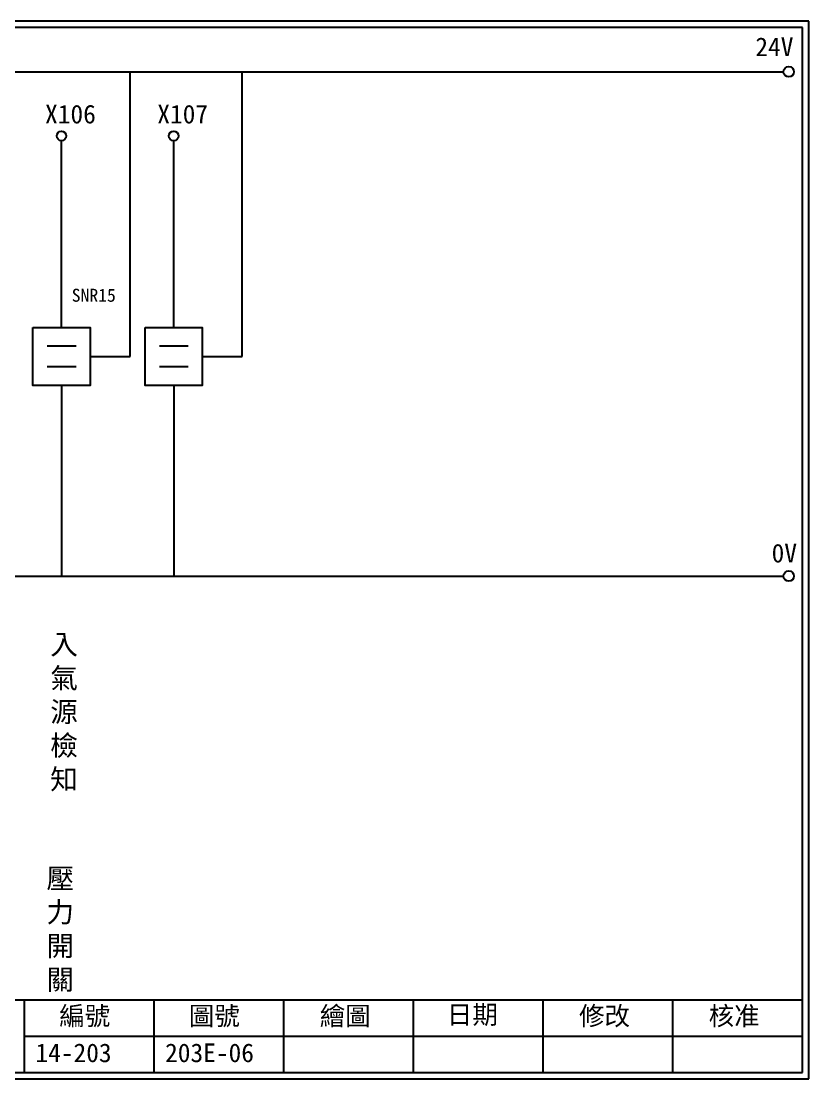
# Model space of a CAD drawing. Extents: x 325 to 612, y 3 to 207.
# Drawn here: x 460.4 to 612.3, y 3 to 207 of the extents above; entities that cross this region are included whole.
import ezdxf

# ---------------------------------------------------------------- set-up
doc = ezdxf.new("R2010")
doc.units = 0
doc.layers.get('0').update_dxf_attribs({"linetype": 'CONTINUOUS'})
doc.layers.add('圖框層', color=7, linetype='CONTINUOUS')
doc.layers.add('標尺寸層', color=3, linetype='CONTINUOUS')
doc.styles.add('CNS', font='romanc.shx', dxfattribs={"bigfont": 'chineset.shx'})
doc.styles.add('STSL', font='kaiu.ttf')

msp = doc.modelspace()

# ---------------------------------------------------------------- linework, layer by layer
for p, q in [((481.43, 142.31), (481.43, 197.22)), ((503.07, 142.31), (503.07, 197.22)), ((468.2, 147.89), (468.2, 183.91)), ((489.84, 147.89), (489.84, 183.91)), ((473.72, 142.31), (481.43, 142.31)), ((495.36, 142.31), (503.07, 142.31)), ((468.2, 136.73), (468.2, 99.96)), ((489.84, 136.73), (489.84, 99.96))]:
    msp.add_line(p, q)
for points in [[(462.69, 147.89), (473.72, 147.89), (473.72, 136.73), (462.69, 136.73)], [(484.33, 147.89), (495.36, 147.89), (495.36, 136.73), (484.33, 136.73)]]:
    msp.add_lwpolyline(points, close=True)
for centre in [(608.44, 197.22), (608.44, 99.96)]:
    msp.add_circle(centre, 1)
at = {"layer": '圖框層', "color": 7}
for p, q in [((612.32, 206.97), (325.32, 206.97)), ((612.32, 3), (612.32, 206.97)), ((611.07, 205.72), (326.57, 205.72)), ((611.07, 4.25), (611.07, 205.72)), ((326.57, 18.25), (611.07, 18.25)), ((461.07, 4.25), (461.07, 18.25)), ((486.07, 4.25), (486.07, 18.25)), ((511.07, 4.25), (511.07, 18.25)), ((536.07, 4.25), (536.07, 18.25)), ((561.07, 4.25), (561.07, 18.25)), ((586.07, 4.25), (586.07, 18.25)), ((461.07, 11.25), (611.07, 11.25)), ((326.57, 4.25), (611.07, 4.25)), ((325.32, 3), (612.32, 3))]:
    msp.add_line(p, q, dxfattribs=at)
at = {"layer": '標尺寸層', "color": 7}
for p, q in [((329.84, 197.22), (607.44, 197.22)), ((465.44, 144.34), (471.01, 144.34)), ((487.08, 144.34), (492.65, 144.34)), ((465.44, 140.37), (471.01, 140.37)), ((487.08, 140.37), (492.65, 140.37)), ((330.05, 99.96), (607.44, 99.96))]:
    msp.add_line(p, q, dxfattribs=at)
for centre in [(468.2, 184.83), (489.84, 184.83)]:
    msp.add_circle(centre, 0.92, dxfattribs=at)

# ---------------------------------------------------------------- texts
at = {"layer": '圖框層', "color": 4, "style": 'STSL'}
for s, height, p in [('24V', 3.6, (602, 200.22)), ('X106', 3.6, (465.04, 187.24)), ('X107', 3.6, (486.68, 187.24)), ('SNR15', 2.5, (470.18, 152.86)), ('0V', 3.6, (605.14, 102.58)), ('編號', 3.6, (467.78, 13.34)), ('圖號', 3.6, (492.78, 13.34)), ('繪圖', 3.6, (518.01, 13.34)), ('日期', 3.6, (542.54, 13.59)), ('修改', 3.6, (568.01, 13.34)), ('核准', 3.6, (593.01, 13.34)), ('14-203', 3.6, (463.18, 6.22)), ('203E-06', 3.6, (488.18, 6.22))]:
    msp.add_text(s, height=height, dxfattribs=at).set_placement(p)
at = {"layer": '標尺寸層', "color": 7, "char_height": 3.9, "width": 4.9608, "attachment_point": 5, "style": 'CNS'}
for s, insert in [('{\\fDFKai-SB|b0|i0|c136|p65;入氣源檢知}', (468.7, 73.58)), ('{\\fDFKai-SB|b0|i0|c136|p65;壓力開關}', (467.97, 31.68))]:
    msp.add_mtext(s, dxfattribs=dict(at, insert=insert))

doc.saveas('drawing.dxf')
